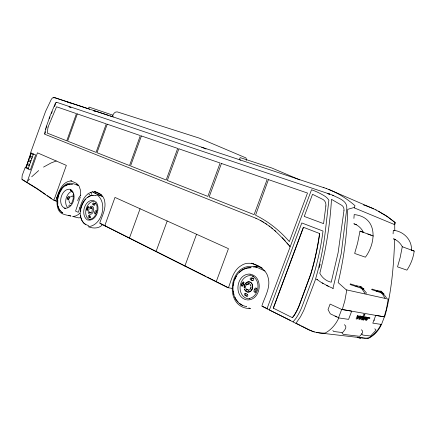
<?xml version="1.0" encoding="UTF-8"?>
<svg xmlns="http://www.w3.org/2000/svg" width="436" height="436" viewBox="0 0 436 436"><rect width="100%" height="100%" fill="white"/><g stroke="black" fill="none" stroke-linecap="round" stroke-linejoin="round"><path stroke-width="0.65" d="M69.433 107.043L69.057 106.64M394.705 239.38C393.67 265.382 391.768 291.815 384.645 316.934M80.611 195.23L80.48 190.216L79.058 186.079L76.551 183.387L70.817 180.766L71.477 180.956C61.503 181.087 58.07 193.53 55.754 201.001L53.514 199.879M57.781 199.993L57.792 204.266M97.086 210.577L97.037 205.917L95.315 202.435M90.459 213.019C90.116 212.125 92.105 212.038 91.266 212.534M90.966 207.029L91.298 207.716M80.644 211.58L80.813 209.623M393.087 233.832L393.327 230.328C403.295 231.069 412.151 239.795 411.431 250.084M353.907 218.409L354.206 214.572C377.821 217.112 376.415 242.323 365.406 257.191L354.653 253.452L357.613 243.048L360 231.129L363.815 232.524M319.534 233.5L319.348 234.83A198.293 144.185 -75.3 0 1 310.596 274.337L299.379 304.808A49.17 40.739 -81.5 0 1 294.333 314.983L292.327 317.653M411.17 249.986L414.2 251.092C413.279 257.894 410.761 264.461 406.908 270.135L397.523 266.859L400.177 257.485L402.281 246.732C400.482 243.114 397.3 240.198 393.49 238.83L395.359 239.538L394.329 239.206M388.209 299.091L386.46 308.955L384.16 316.847L342.276 309.533L344.822 300.824L346.811 289.94M257.262 265.709L256.526 267.742M45.834 129.29L45.976 128.582M80.355 196.974L75.57 211.128L78.267 212.316C80.665 205.966 82.088 198.418 87.81 194.036M233.184 285.466L233.887 282.419M332.968 288.43L341.246 253.594L346.822 208.255C347.383 200.527 338.205 198.151 332.788 195.241L333.366 195.486M319.294 267.639L320.166 264.063M57.874 198.734L58.653 195.606M248.651 282.795C248.046 283.776 250.373 284.599 249.185 283.547M81.151 208.343L81.832 205.77L83.467 202.211L85.62 199.192M88.781 209.978L89.184 208.849M46.51 125.617L44.45 134.108L256.155 218.349M46.265 127.519L46.832 125.731M383.893 293.439L383.555 294.104M363.924 288.796L363.575 289.493M30.607 152.725L45.584 111.371L51.415 99.157L52.647 97.817L53.982 97.435L113.262 116.946L201.105 146.997L323.992 187.731M25.904 167.909L31.19 152.987L35.681 154.96L30.351 170.002L25.904 167.909A3.924 2.322 -73.5 0 1 27.228 164.181A3.924 2.322 -73.3 0 1 28.547 160.448A3.924 2.322 -73.1 0 1 29.866 156.72A3.924 2.322 -72.9 0 1 31.19 152.987M28.122 168.95L33.43 153.968M46.957 124.854L49.001 119.088M44.99 133.596L45.66 131.716M54.555 106.624L55.617 103.632M54.249 199.29L66.348 165.386L37.458 152.823L27.261 181.589L29.441 179.142M93.397 192.434L93.653 192.145L93.484 192.608M140.087 208.762L129.405 238.187L130.075 238.339M167.195 221.003L156.034 251.572L156.704 251.719M196.554 234.257L184.864 266.064L185.534 266.2M216.191 281.809L228.453 248.662L114.979 197.426L104.738 225.788L105.414 225.952M273.405 308.198L303.521 227.32M354.212 207.852L355.018 205.71C347.307 198.903 338.467 193.377 328.929 189.518L373.712 208.849L370.611 207.52M351.051 311.004L341.682 309.429L338.478 317.882L348.582 319.365L351.716 311.113M394.204 224.442L394.945 222.496L388.024 217.095L378.257 211.095M394.787 230.769L394.716 224.654L395.457 222.714L386.154 215.689L375.734 209.814M361.035 337.66L360.686 338.576L360.18 338.521L357.264 337.104M381.495 324.455L384.416 316.83L375.772 315.353L372.796 323.147L381.495 324.455C378.868 330.232 374.464 335.284 368.769 338.178L365.668 338.173M358.13 317.871L358.245 317.577M49.012 118.532L55.508 102.912L56.593 102.253L329.529 194.042M49.333 118.647L50.015 116.897M51.443 113.431L52.189 111.709M58.806 194.979L60.326 191.48M358.169 315.98L357.209 318.187L359.024 316.122L363.526 316.868A0.948 0.414 -62.6 0 1 362.905 317.479C360.714 315.898 361.15 320.427 358.932 319.326C358.283 318.204 359.504 316.367 360.795 316.416L360.082 317.027L358.981 316.885L357.002 319.054L356.103 318.912L357.351 315.844L358.169 315.98L357.498 315.626M71.618 203.394L73.194 198.996L73.194 194.527M234.573 280.032L236.405 276.141M338.832 317.855C335.993 324.177 331.316 329.79 325.152 333.071L321.038 333.088L316.367 332.472M381.01 324.379C378.377 330.166 373.968 335.219 368.267 338.118L366.965 338.173M70.403 107.49L70.926 107.469M363.079 319.261L362.163 319.114L365.025 314.628L364.251 314.492C363.362 315.25 358.79 321.937 363.079 319.261L362.42 318.907M60.659 190.973L61.999 188.962M95.44 215.144C94.105 217.341 91.958 219.422 89.222 219.368M70.512 107.485L70.834 107.463M293.041 321.915L295.973 318.324A52.511 43.513 -81.5 0 0 302.197 306.192L312.334 279.285A201.334 146.474 -75.3 0 0 323.005 231.053L301.794 222.954L269.404 309.991L290.643 320.471M246.525 290.174L247.174 289.842L246.1 289.918M249.049 290.125C250.564 289.21 247.485 289.798 248.46 291.057M250.918 287.913C252.275 286.223 248.258 289.014 251.338 289.253M363.629 318.389L364.512 317.375M357.264 317.005L357.989 316.176M56.075 102.705L56.451 102.422M31.675 176.809L38.673 170.574M70.327 197.007L72.322 195.96M87.304 197.666L90.334 195.786M79.908 213.122L78.153 214.697L75.341 216.093L72.545 216.43L78.649 217.875L80.322 217.678M89.587 212.741L89.936 212.572L89.358 212.425M102.787 224.393C99.146 228.791 93.097 228.66 88.186 226.709C102.177 225.565 108.259 202.495 96.661 194.598L102.836 196.309M239.342 272.413L242.928 269.655L246.934 268.053L251.109 267.731C230.273 266.679 225.652 302.982 246.498 306.562L246.28 306.53M247.065 284.675L247.621 284.277M250.765 284.457C249.196 285.117 251.839 286.932 250.989 285.863M43.546 167.092L51.088 162.96L56.222 160.982M25.092 167.647L22.187 175.457L21.887 179.463L36.591 188.505L52.849 199.71L57.067 201.339M65.215 185.829L67.275 184.635L69.88 184.096M88.966 193.23L92.546 191.775M89.898 208.043L91.691 208.032L90.47 208.19M53.492 97.877L54.794 97.713L88.17 108.717M253.523 266.995L256.995 265.862M249.218 298.507C259.071 296.425 261.338 280.784 252.4 276.075M90.884 195.508L93.091 195.186M92.378 210.354L91.811 210.991L92.143 211.683M356.245 286.343L355.929 286.359L356.539 286.005L360.997 286.398L366.703 293.281M247.223 299.913C261.169 300.622 264.047 276.135 249.964 274.211M376.977 291.199L376.666 291.215L377.244 290.872L381.337 291.21L386.443 297.695M250.188 274.097C236.405 273.159 232.966 296.932 246.525 299.821M248.231 284.07L248.858 284.054C245.141 282.937 244.155 289.809 248.03 289.842L246.907 289.286M93.74 191.633L94.917 191.66L94.252 191.475C99.195 192.81 104.16 195.993 104.738 201.492C106.193 209.127 101.861 216.245 99.691 223.254L227.777 287.635L232.453 288.469M364.376 338.113L366.169 338.232M359.88 316.051L361.221 316.242M364.878 338.173L361.804 337.829M319.065 332.897L363.591 338.058M296.54 323.441L295.913 323.359L300.529 316.705L303.832 310.23L315.114 280.517L316.318 276.386A210.119 152.055 -75.5 0 0 325.458 230.219L328.875 200.189A16.71 14.421 -67.3 0 0 324.804 196.14A88.802 75.357 -79.5 0 0 311.522 189.758L266.979 308.764L267.622 308.862L262.483 306.274M250.629 308.563C221.929 308.933 229.107 258.532 256.423 267.491M364.959 316.868L366.665 317.152M368 317.375L369.325 317.593M318.324 332.788L313.724 331.807L308.655 329.79L261.84 306.176L262.21 304.944C265.077 296.213 270.947 287.008 268.075 277.438C266.309 269.404 258.303 265.617 251.245 263.197L253.191 263.649M64.239 208.146C73.199 209.596 77.788 193.824 70.414 189.279M388.689 299.194L346.222 289.809L338.145 282.583A255.011 181.213 -76.3 0 0 347.715 209.345L353.645 207.618L394.716 224.654M88.17 225.461L88.394 225.51C73.188 221.45 81.014 191.758 96.252 195.731L96.029 195.671M76.485 184.831L78.447 185.284M70.708 189.355C61.318 187.338 56.364 205.694 65.607 208.517M94.312 200.473C84.813 198.418 79.892 214.806 87.325 219.908C96.378 222.093 101.065 207.727 95.8 201.601M92.923 209.416C91.811 209.711 91.707 207.879 92.688 207.972M56.222 197.808L57.53 198.146M91.184 207.689L91.871 207.868L91.522 207.351M90.726 207.781L91.113 207.885M89.544 212.261L90.508 212.506L89.783 212.152M71.586 190.625L70.376 190.292L71.624 191.219L72.583 192.663M68.387 215.335L70.975 216.054C66.37 214.839 60.282 214.719 58.282 209.476C56.299 204.631 56.729 199.181 58.348 194.303C60.07 189.824 62.964 185.436 67.553 183.545C71.286 182.313 74.883 184.532 78.485 185.256M72.131 184.493L72.349 184.553C58.751 182.15 51.721 206.037 62.751 212.981L61.171 211.836M350.272 283.858L357.803 286.267M372.061 289.046L379.456 291.482M246.465 283.95L247.19 284.108L246.869 283.95M350.064 284.512L359.973 287.798L363.542 289.422L363.755 288.834L359.705 286.915M371.456 289.553L380.366 292.545L383.538 294.038L383.74 293.477L380.099 291.706M314.34 331.883L312.192 331.142M93.304 110.406L108.706 115.486M109.986 115.905L111.916 116.543M248.809 307.958L250.024 308.361M363.531 204.958L365.455 205.601M31.719 185.24L32.019 185.344M323.468 187.502L326.733 188.69M329.24 193.916L333.077 195.361M365.978 205.787L370.66 207.541M414.2 251.092L402.281 246.732M360 231.129L371.221 235.233M367.777 233.974L373.439 236.045M353.743 223.744L356.528 224.731M326.21 188.461L329.453 189.747M69.613 106.858L69.989 107.005M69.662 106.978L69.956 107.093M66.474 101.566L70.245 103.065M89.729 109.218L88.47 108.711L89.048 107.098L112.968 115.202M93.511 110.722L95.402 111.48M113.355 116.979L112.384 116.592C112.919 114.379 114.717 111.376 117.393 111.927L199.247 138.108L245.959 157.914L246.656 160.394M354.266 223.875C358.327 225.325 361.657 228.519 363.482 232.399M201.677 147.232L206.026 149.014M240.672 160.132L239.419 159.609L240.154 157.614L271.884 168.024L299.821 179.915M328.428 193.807L329.676 194.336M311.767 330.984L309.277 329.861M327.801 193.54L329.36 194.216M30.967 153.608L33.207 154.595M333.262 288.49L326.411 285.378M30.089 156.093L32.324 157.091M29.648 157.341L31.877 158.344M28.771 159.827L30.994 160.835M28.324 161.075L30.553 162.088M261.524 267.748C255.327 263.867 247.904 261.044 241.326 265.519C233.369 270.107 231.396 279.852 228.437 287.755L207.193 277.078M94.743 191.617L101.539 194.718M256.75 265.611L262.314 268.151M92.214 191.747L102.089 196.276M254.526 266.211L265.001 271.018M27.446 163.555L29.67 164.579M341.682 309.429L330.112 304.083L328.03 309.576L330.281 313.806L338.538 317.719M27.005 164.803L29.223 165.833M94.776 203.345L95.353 203.612M253.55 278.5L252.635 278.075A1.101 0.883 -50.9 0 0 251.561 279.961L252.455 280.397M373.189 208.626L376.257 210.043M26.127 167.282L28.345 168.323M335.055 316.078L336.897 316.945M255.839 218.251C269.502 224.251 280.255 235.031 289.657 246.335M328.313 286.201L321.294 282.479L316.509 279.105M70.474 205.312L69.902 205.034A0.85 0.567 -52.7 0 0 68.997 205.509A0.85 0.567 -52.7 0 0 68.986 206.446M94.41 205.1L93.844 204.822A0.888 0.556 -52.7 0 1 93.751 204.097A0.888 0.556 -52.7 0 1 94.41 203.389M100.362 223.412L188.543 267.709M188.979 267.933L206.01 276.484M297.145 323.746L300.181 325.278M301.39 325.888L308.672 329.556M247.01 296.049L246.111 295.592A1.112 0.79 75.8 0 1 245.582 294.469A1.112 0.79 75.8 0 1 246.1 293.564M90.257 217.777L89.691 217.482A0.883 0.507 84.3 0 1 89.353 216.414A0.883 0.507 84.3 0 1 89.892 215.82M363.586 314.143L364.251 314.492M360.114 316.062L360.785 316.416M260.385 220.436L261.426 221.014M262.472 221.597L263.502 222.213M322.1 282.85L323.109 283.455M27.506 182.689L22.541 179.643L22.498 179.272M28.078 183.044L36.678 188.33M265.039 223.161L266.57 224.142M239.424 303.32L242.476 305.385M37.251 188.679L45.666 194.472M47.344 195.628L51.83 198.718M251.163 289.199L250.885 288.943M244.612 286.163L244.215 285.504M269.072 225.897L270.064 226.633M316.808 279.176L317.751 279.868M70.321 203.476L69.362 202.424L69.013 200.674M85.816 224.769L83.608 223.047L81.919 220.474M271.535 227.766L272.511 228.535M274.429 230.148L275.846 231.412M282.174 237.68L285.335 241.075M374.807 328.788L376.05 330.123L370.616 336.02L362.817 335.066L361.575 333.704M361.39 329.752C364.491 331.66 361.215 334.766 359.575 336.309L343.252 334.368L341.993 332.951M344.396 324.673C347.993 326.924 344.266 330.504 342.582 332.581L333.687 331.485L332.837 330.521M286.888 242.836L288.43 244.618M289.199 245.523L289.967 246.422M238.1 301.99L236.061 299.521L234.928 297.08M245.016 286.158L244.809 285.82M360.556 286.883L365.215 293.766M380.917 291.673L385.021 298.153M60.321 210.98L59.024 209.078L57.983 206.026M89.206 212.01L88.786 211.133M90.89 192.298L91.647 194.494M81.031 217.771L81.739 219.935M233.227 291.063L233.473 292.256M233.718 293.455L233.958 294.654M80.665 215.379L80.851 217.226M87.026 210.425A9.309 6.159 -75.2 0 1 88.355 206.457M96.143 214.321A0.888 0.758 -83.3 0 1 95.669 213.275L96.34 211.416A0.888 0.763 -74.8 0 1 96.95 210.937M90.138 206.62A4.153 2.736 -75.1 0 1 93.658 208.332A4.153 2.736 -75.1 0 1 91.68 213.831A4.153 2.736 -75.1 0 1 88.165 212.103M88.061 211.106A4.153 2.736 -75.1 0 1 88.154 210.054M88.873 208.048A4.153 2.736 -75.1 0 1 89.456 207.231M89.925 219.591A9.325 6.159 -75.1 0 1 86.257 208.572A9.325 6.159 -75.1 0 1 95.195 201.775M67.384 207.258A8.938 5.712 -74.7 0 1 66.125 198.44A8.938 5.712 -74.7 0 1 71.618 191.35M67.248 198.734A8.922 5.712 -74.7 0 1 67.591 197.628M71.411 203.852A3.968 2.54 -74.7 0 1 70.861 203.432M72.741 196.358A3.968 2.54 -74.7 0 1 73.433 196.255M73.461 194.243A0.85 0.523 83.6 0 1 73.324 193.884M70.251 205.629A0.85 0.567 -52.7 0 1 70.398 205.492M69.509 196.958A0.839 0.698 -81.9 0 0 69.226 197.301L68.594 199.078A0.845 0.703 -74 0 0 68.79 199.917M244.64 285.084A5.134 4.191 -81.4 0 1 251.169 282.839A5.134 4.191 -81.4 0 1 250.88 290.954A5.134 4.191 -81.4 0 1 244.503 288.981M244.269 287.706A5.134 4.191 -81.4 0 1 244.313 286.376M241.304 286.065A11.647 9.532 -81.5 0 1 242.045 283.16M242.999 286.103A1.095 0.67 -78.4 0 1 242.879 285.019L243.729 282.735A1.095 0.681 -72.9 0 1 243.888 282.484M255.452 292.273A1.123 1.046 77.3 0 1 255.038 291.074L255.899 288.768A1.117 1.063 87.8 0 1 256.466 288.256M244.591 285.062A5.194 4.24 -81.4 0 1 251.201 282.79A5.194 4.24 -81.4 0 1 250.913 291.008A5.194 4.24 -81.4 0 1 244.454 289.008M244.215 287.711A5.194 4.24 -81.4 0 1 244.264 286.37M249.784 298.78A11.668 9.538 -81.4 0 1 240.258 285.515A11.668 9.538 -81.4 0 1 253.583 276.32M88.056 193.508A8.306 6.262 -63.5 0 1 89.718 194.947M80.562 208.326A8.306 6.262 -63.5 0 1 79.641 207.727M77.733 200.762A8.306 6.262 -63.5 0 1 80.818 195.148M374.153 320.596A3.172 1.406 -66.3 0 1 374.197 319.915M360.528 337.6A34.891 32.264 -89 0 1 359.264 337.322M365.324 319.555C366.289 322.738 367.788 316.961 369.379 318.542A0.932 0.403 -62.6 0 0 369.99 317.942L365.619 317.217L363.847 319.25L364.796 317.081L364.006 316.95L362.768 319.964L363.64 320.106L365.575 317.964L366.643 318.106L367.33 317.501L366.191 317.964L365.324 319.555M325.861 205.999L323.577 223.63L304.241 216.42L312.53 194.298L322.967 199.475A7.134 6.159 -66.2 0 1 325.861 205.999M48.042 127.067L47.219 133.105L66.768 140.812L76.458 113.622L56.56 106.776L48.042 127.067M319.702 233.565L319.523 234.895A198.326 144.234 -75.3 0 1 310.77 274.413L299.548 304.889A49.175 40.75 -81.5 0 1 294.502 315.065L292.496 317.74L273.241 308.116L303.352 227.254L319.702 233.565M343.96 210.604L338.14 252.575L331.224 282.217A19.996 17.931 -76.4 0 1 319.806 273.268A266.897 183.736 -75.4 0 0 331.48 199.323L341.693 205.28A5.875 5.178 -64.9 0 1 343.96 210.604M359.509 318.373L359.771 318.82L360.812 317.185L360.305 317.103L359.509 318.373M366.082 319.43L366.333 319.871L367.352 318.258L366.861 318.176L366.082 319.43M68.103 197.007L67.471 198.783A0.845 0.703 -74 0 0 68.763 199.323L69.395 197.563A0.845 0.698 -81.9 0 0 68.103 197.007M87.156 208.212L86.851 209.144A0.883 0.36 -75.2 0 0 86.971 210.087A0.883 0.36 -75.2 0 0 87.543 209.329L88.061 207.885A0.883 0.365 -70.4 0 0 88.154 206.8A0.883 0.365 -70.4 0 0 87.516 207.291L87.156 208.212M94.835 212.049L94.53 212.986A0.894 0.758 -83.3 0 0 95.92 213.591L96.596 211.711A0.894 0.763 -74.7 0 0 95.201 211.128L94.835 212.049M242.176 283.662L241.778 284.812A1.101 0.67 -78.4 0 0 242.144 286.092A1.101 0.67 -78.4 0 0 243.048 285.248L243.713 283.46A1.101 0.681 -72.9 0 0 243.653 282.027A1.101 0.681 -72.9 0 0 242.629 282.523L242.176 283.662M254.346 289.717L253.943 290.872A1.123 1.052 77.6 0 0 255.894 291.733L256.766 289.4A1.123 1.063 88.1 0 0 254.804 288.561L254.346 289.717M77.325 113.916L67.624 141.15L96.056 152.355L106.27 123.868L77.325 113.916M107.223 124.195L96.994 152.725L129.525 165.544L140.343 135.585L107.223 124.195M95.053 192.919L95.059 193.333L95.053 192.919M141.4 135.945L130.56 165.953L166.187 179.992L177.681 148.42L141.4 135.945M268.44 179.621L255.556 215.21A144.654 111.671 -87.3 0 1 286.834 238.814L289.335 241.62L307.505 193.055L268.44 179.621M178.858 148.823L167.342 180.45L207.863 196.413L220.131 163.015L178.858 148.823M221.45 163.467L209.155 196.925L254.095 214.637L267.235 179.207L221.45 163.467M94.22 203.312L93.642 203.04A0.888 0.556 -52.7 0 0 92.721 203.579A0.888 0.556 -52.7 0 0 92.705 204.522L93.893 205.094A0.888 0.61 -51.8 0 0 94.852 204.593A0.888 0.61 -51.8 0 0 94.841 203.612L94.22 203.312M252.455 278.277L251.545 277.852A1.101 0.883 -51 0 0 250.466 279.738L252.313 280.626A1.106 0.937 -49.3 0 0 253.414 278.74L252.455 278.277M89.925 216.131L88.748 215.542A0.883 0.507 84.3 0 0 88.208 216.136A0.883 0.507 84.3 0 0 88.546 217.204L89.734 217.804A0.888 0.556 82.2 0 0 90.323 217.193A0.888 0.556 82.2 0 0 89.925 216.131M247.217 294.305L245.381 293.39A1.112 0.79 75.9 0 0 244.498 294.028A1.112 0.79 75.9 0 0 245.005 295.401L246.858 296.327A1.117 0.845 72.2 0 0 247.79 295.673A1.117 0.845 72.2 0 0 247.217 294.305"/></g></svg>
